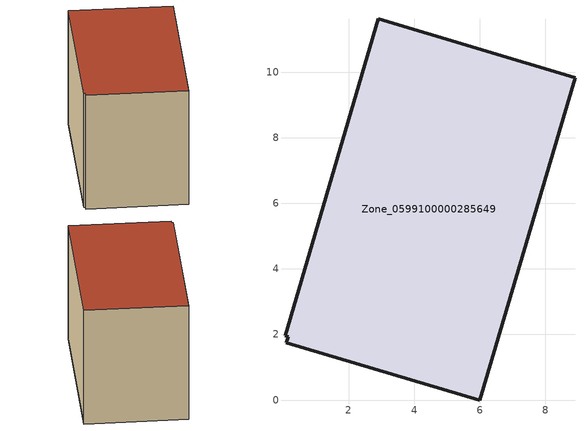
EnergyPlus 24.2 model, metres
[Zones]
Zone_0599100000285649
 floor ground (C_G): 0.16,1.94 0.06,1.96 2.9,11.62 8.9,9.83 6,0 0.1,1.75 z0.52
 wall outside (C_F): 6,0 8.9,9.83 2.9,11.62 0.06,1.96 0.16,1.94 0.1,1.75 6,0 z0.52:8.32
 roof outside (C_R): 0.16,1.94 0.1,1.75 6,0 8.9,9.83 2.9,11.62 0.06,1.96 z8.32
[BUILDING]
Pand.0599100000285649: North Axis=0; Terrain=City; Loads Convergence Tolerance Value=0.04; Temperature Convergence Tolerance Value=0.4; Solar Distribution=FullExterior; Maximum Number of Warmup Days=25; Minimum Number of Warmup Days=1
[Site:Location]
Rotterdam.The.Hague.AP_ZH_NLD Design_Conditions: Latitude=51.96; Longitude=4.45; Time Zone=1; Elevation=-4.5
[SITE:GROUNDTEMPERATURE:BUILDINGSURFACE]
18, 18, 18, 18, 18, 18, 18, 18, 18, 18, 18, 18
[MATERIAL] Thermal Absorptance=0.9; Solar Absorptance=0.7; Visible Absorptance=0.7
Name | Roughness | Thickness | Conductivity | Density | Specific Heat
G.TI.1965-1974 | MediumSmooth | 0.15 | 0.882353 | 540 | 1210
F.TI.1965-1974 | Rough | 0.3 | 0.697674 | 1920 | 840
R.TI.1965-1974 | MediumRough | 0.2 | 0.232558 | 1500 | 1000
[CONSTRUCTION]
C_G: G.TI.1965-1974
C_F: F.TI.1965-1974
C_R: R.TI.1965-1974
[ZONE]
Zone_0599100000285649: Type=1; Multiplier=1; Ceiling Height=Autocalculate; Volume=Autocalculate; Floor Area=autocalculate; Part of Total Floor Area=Yes
[ZONEINFILTRATION:DESIGNFLOWRATE]
Infil_Zone_0599100000285649: Zone or ZoneList or Space or SpaceList=Zone_0599100000285649; Schedule=AlwaysOn; Design Flow Rate Calculation Method=Flow/Area; Flow Rate per Floor Area=0.003; Constant Term Coefficient=1; Temperature Term Coefficient=0; Velocity Term Coefficient=0; Velocity Squared Term Coefficient=0
[HVACTEMPLATE:ZONE:IDEALLOADSAIRSYSTEM]
Zone_0599100000285649: Maximum Heating Supply Air Temperature=50; Minimum Cooling Supply Air Temperature=13; Maximum Heating Supply Air Humidity Ratio=0.0156; Minimum Cooling Supply Air Humidity Ratio=0.0077; Heating Limit=NoLimit; Cooling Limit=NoLimit; Dehumidification Control Type=ConstantSensibleHeatRatio; Cooling Sensible Heat Ratio=0.7; Dehumidification Setpoint=60; Humidification Control Type=None; Humidification Setpoint=30; Outdoor Air Method=None; Outdoor Air Flow Rate per Person=0.00944; Outdoor Air Flow Rate per Zone Floor Area=0; Outdoor Air Flow Rate per Zone=0; Demand Controlled Ventilation Type=None; Outdoor Air Economizer Type=NoEconomizer; Heat Recovery Type=None; Sensible Heat Recovery Effectiveness=0.7; Latent Heat Recovery Effectiveness=0.65
[ZONECONTROL:THERMOSTAT]
ThermostatControl_Zone_0599100000285649: Zone or ZoneList=Zone_0599100000285649; Control Type Schedule=DualSetpointControlType; Control 1=Thermostat_Zone_0599100000285649; Temperature Difference Between Cutout And Setpoint=0
[THERMOSTATSETPOINT:DUALSETPOINT]
Thermostat_Zone_0599100000285649: Heating Setpoint Temperature Schedule=HeatingSetpoint_Zone_0599100000285649; Cooling Setpoint Temperature Schedule=CoolingSetpoint_Zone_0599100000285649
[SCHEDULE:COMPACT]
HeatingSetpoint_Zone_0599100000285649: Through: 12/31, For: AllDays, Until: 24:00, 21
CoolingSetpoint_Zone_0599100000285649: Through: 12/31, For: AllDays, Until: 24:00, 24
DualSetpointControlType: Through: 12/31, For: AllDays, Until: 24:00, 4
AlwaysOn: Through: 12/31, For: AllDays, Until: 24:00, 1
